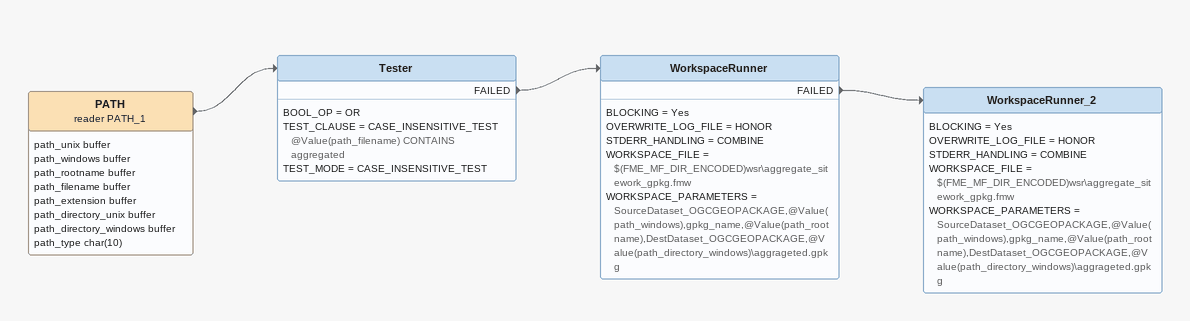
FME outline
PATH (reader PATH_1)
    attributes: path_unix buffer, path_windows buffer, path_rootname buffer, path_filename buffer, path_extension buffer, path_directory_unix buffer, path_directory_windows buffer, path_type char(10)
    -> Tester
Tester
    BOOL_OP = OR
    TEST_CLAUSE = CASE_INSENSITIVE_TEST @Value(path_filename) CONTAINS aggregated
    TEST_MODE = CASE_INSENSITIVE_TEST
    FAILED -> WorkspaceRunner
WorkspaceRunner
    BLOCKING = Yes
    OVERWRITE_LOG_FILE = HONOR
    STDERR_HANDLING = COMBINE
    WORKSPACE_FILE = $(FME_MF_DIR_ENCODED)wsr\aggregate_sitework_gpkg.fmw
    WORKSPACE_PARAMETERS = SourceDataset_OGCGEOPACKAGE,@Value(path_windows),gpkg_name,@Value(path_rootname),DestDataset_OGCGEOPACKAGE,@Value(path_directory_windows)\aggrageted.gpkg
    FAILED -> WorkspaceRunner_2
WorkspaceRunner_2
    BLOCKING = Yes
    OVERWRITE_LOG_FILE = HONOR
    STDERR_HANDLING = COMBINE
    WORKSPACE_FILE = $(FME_MF_DIR_ENCODED)wsr\aggregate_sitework_gpkg.fmw
    WORKSPACE_PARAMETERS = SourceDataset_OGCGEOPACKAGE,@Value(path_windows),gpkg_name,@Value(path_rootname),DestDataset_OGCGEOPACKAGE,@Value(path_directory_windows)\aggrageted.gpkg
